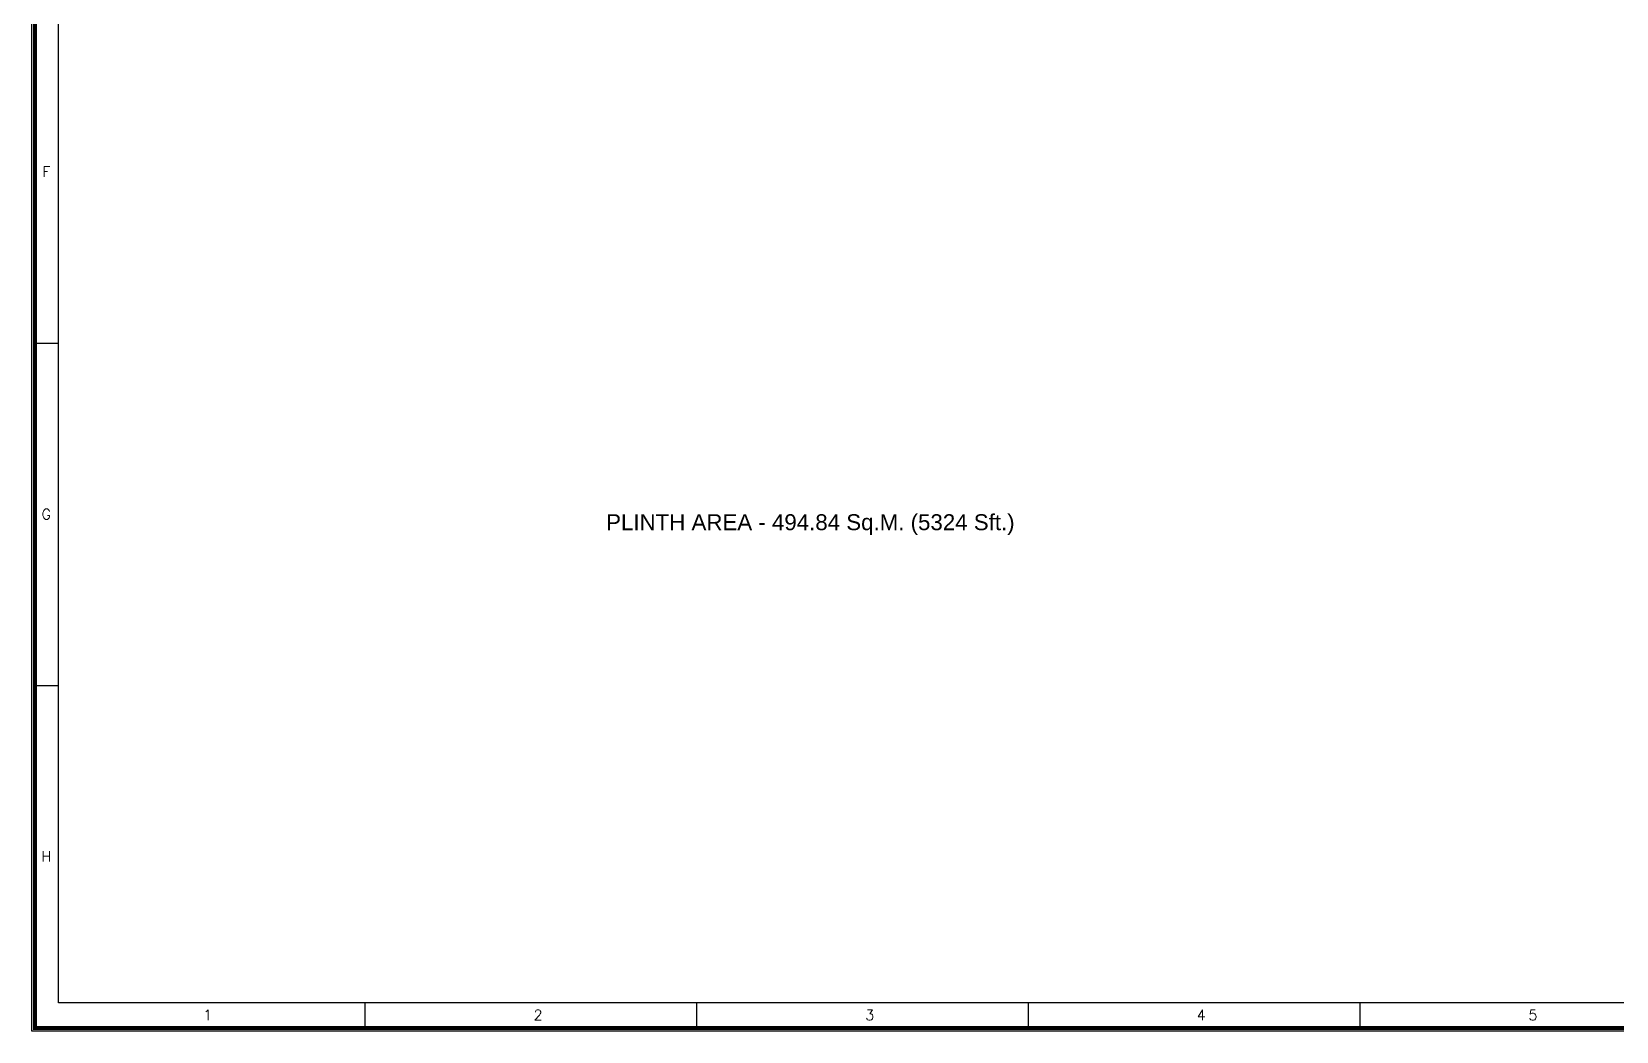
# Model space of a CAD drawing. Extents: x 3485972 to 3601240, y -673889 to -591207.
# Drawn here: x 3485972 to 3505849, y -625657 to -613114 of the extents above; entities that cross this region are included whole.
import ezdxf
from ezdxf.enums import TextEntityAlignment as Align

# ---------------------------------------------------------------- set-up
doc = ezdxf.new("R2010")
doc.units = 0
doc.header["$LTSCALE"] = 6
doc.header["$MEASUREMENT"] = 0
doc.layers.add('AREA', color=193, linetype='CONTINUOUS', plot=False)
doc.layers.add('TEXT', color=181, linetype='CONTINUOUS')
doc.layers.add('TITLE', color=7, linetype='CONTINUOUS')
doc.styles.add('ARIAL', font='arial.ttf')
doc.styles.add('ROMANS', font='romans.shx')

# ---------------------------------------------------------------- blocks, each defined once
blk = doc.blocks.new('A$C66962185')
at = {"layer": 'TITLE'}
for p, q in [((2.14, -141176.03), (2.14, -140930.66)), ((360.7, -141176.03), (2.14, -141176.03))]:
    blk.add_line(p, q, dxfattribs=at)
at = {"layer": 'TITLE', "color": 0}
for p, q in [((-0.15, -141115.84), (2.14, -141115.84)), ((-0.15, -141147.08), (2.14, -141147.08)), ((30.11, -141178.33), (30.11, -141176.03)), ((60.37, -141178.33), (60.37, -141176.03)), ((90.64, -141178.33), (90.64, -141176.03)), ((120.9, -141178.33), (120.9, -141176.03))]:
    blk.add_line(p, q, dxfattribs=at)
at = {"layer": 'TITLE', "color": 7, "const_width": 0.355}
blk.add_lwpolyline([(363, -140928.36), (363, -141178.33), (0, -141178.33), (0, -140928.36)], close=True, dxfattribs=at)
at = {"layer": 'TITLE', "color": 0, "style": 'ROMANS'}
for s, p in [('F', (1.02, -141100.19)), ('G', (1.02, -141131.44)), ('H', (1.02, -141162.68)), ('1', (15.75, -141177.15)), ('2', (45.89, -141177.15)), ('3', (76.15, -141177.15)), ('4', (106.41, -141177.15)), ('5', (136.67, -141177.15))]:
    blk.add_text(s, height=0.952, dxfattribs=at).set_placement(p, align=Align.MIDDLE)

msp = doc.modelspace()

# ---------------------------------------------------------------- linework, layer by layer
at = {"layer": 'AREA'}
for points in [[(3485972.3, -591208), (3535959.9, -591207.2), (3535959.9, -625655.9), (3485972.3, -625656.7)], [(3486015.1, -591250.8), (3535917.2, -591249.9), (3535917.2, -625613.1), (3486015.1, -625613.9)]]:
    msp.add_lwpolyline(points, close=True, dxfattribs=at)

# ---------------------------------------------------------------- block references
at = {"layer": 'TITLE', "xscale": 137.4720978042101, "yscale": 137.4720968119004, "zscale": 137.4720972069543}
msp.add_blockref('A$C66962185', (3486015.1, 18782467), dxfattribs=at)

# ---------------------------------------------------------------- texts
at = {"layer": 'TEXT', "insert": (3495739.7, -619299), "char_height": 200, "width": 16142.689, "attachment_point": 5, "style": 'ARIAL'}
msp.add_mtext('PLINTH AREA - 494.84 Sq.M. (5324 Sft.)', dxfattribs=at)

doc.saveas('drawing.dxf')
